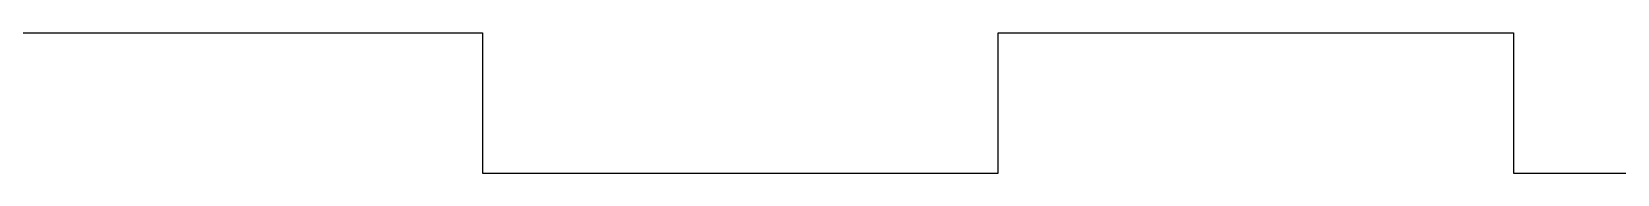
# Model space of a CAD drawing. Extents: x -49 to 228, y 26 to 250.
# Drawn here: x 21.95 to 55.78, y 25.64 to 28.64 of the extents above; entities that cross this region are included whole.
import ezdxf

# ---------------------------------------------------------------- set-up
doc = ezdxf.new("R2010")
doc.units = 0
doc.layers.add('Ebene_1', color=7, linetype='CONTINUOUS')

msp = doc.modelspace()

# ---------------------------------------------------------------- linework, layer by layer
at = {"layer": 'Ebene_1', "color": 1}
for p, q in [((20.568118, 28.639898), (31.568117, 28.639898)), ((31.568117, 28.639898), (31.568117, 25.64)), ((42.568119, 25.64), (42.568119, 28.639898)), ((42.568119, 28.639898), (53.568118, 28.639898)), ((53.568118, 28.639898), (53.568118, 25.64)), ((31.568117, 25.64), (42.568119, 25.64)), ((53.568118, 25.64), (64.568118, 25.64))]:
    msp.add_line(p, q, dxfattribs=at)

doc.saveas('drawing.dxf')
